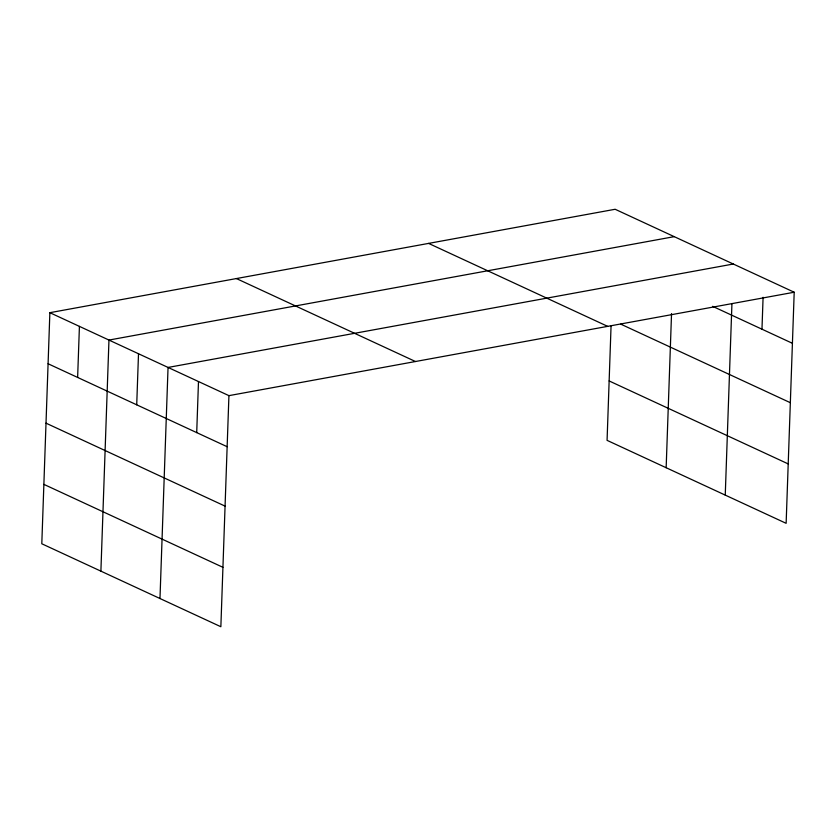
<?xml version="1.0" encoding="UTF-8"?>
<svg xmlns="http://www.w3.org/2000/svg" width="836" height="836" viewBox="0 0 836 836"><rect width="100%" height="100%" fill="white"/><g stroke="black" fill="none" stroke-linecap="round" stroke-linejoin="round"><path stroke-width="1.25" d="M49.867 312.685L41.8 543.766L220.861 626.728L228.928 395.647L49.867 312.685L615.139 209.272L794.2 292.234L786.133 523.315L607.072 440.353L611.053 326.124M77.633 377.444L79.42 326.374M100.895 571.145L108.962 340.064L674.224 236.651M136.717 404.823L138.504 353.753M159.979 598.524L168.046 367.443L733.318 264.019M196.711 432.62L198.487 381.54M666.156 467.732L671.538 313.542M725.251 495.1L731.939 303.604M761.972 329.196L763.09 297.282M228.928 395.647L794.2 292.234M712.627 306.331L792.413 343.303M620.73 324.128L790.344 402.701M428.596 243.401L607.657 326.353M609.141 380.944L788.202 463.907M236.41 278.566L415.471 361.518M48.091 363.754L227.152 446.717M46.011 423.162L225.072 506.125M43.88 484.368L222.94 567.32"/></g></svg>
